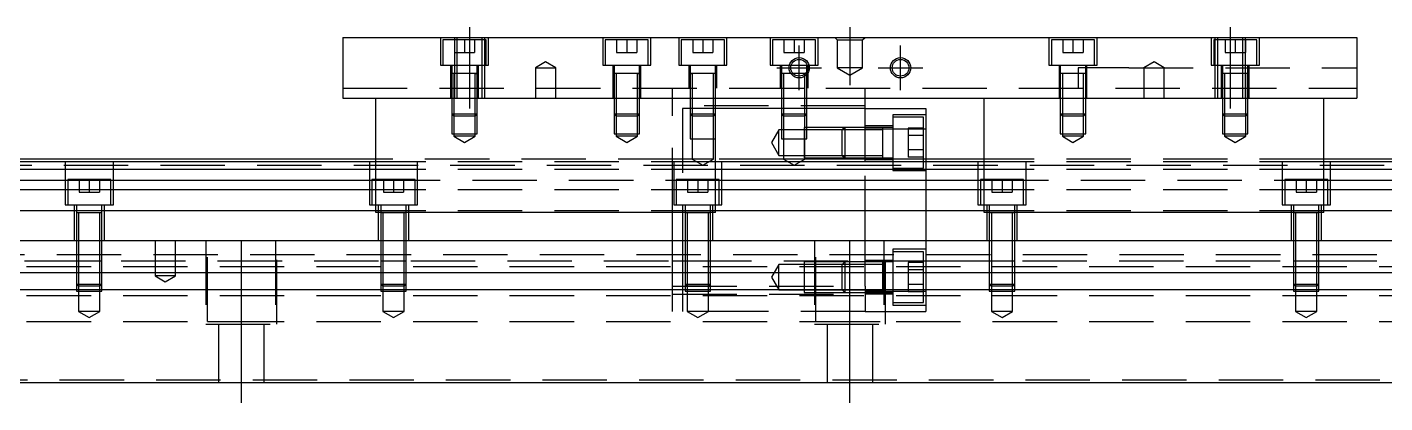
# Model space of a CAD drawing. Extents: x -20 to 1050, y -281 to 102.
# Drawn here: x 247.8 to 515.5, y -243 to -169 of the extents above; entities that cross this region are included whole.
import ezdxf

# ---------------------------------------------------------------- set-up
doc = ezdxf.new("R2010")
doc.units = 0
doc.linetypes.add('CENTER', pattern=[50.8, 31.75, -6.35, 6.35, -6.35])
doc.linetypes.add('DASHED', pattern=[19.05, 12.7, -6.35])
doc.layers.get('0').update_dxf_attribs({"linetype": 'CONTINUOUS'})
doc.layers.add('CENTER', color=1, linetype='CENTER')

msp = doc.modelspace()

# ---------------------------------------------------------------- linework, layer by layer
at = {"color": 7, "linetype": 'CONTINUOUS'}
for p, q in [((310, -170.98), (310, -182.98)), ((310, -170.98), (510, -170.98)), ((510, -170.98), (510, -182.98)), ((401.500006, -178.08), (401.229838, -178.08)), ((310, -182.98), (510, -182.98)), ((316.5, -205.48), (316.5, -182.98)), ((383.5, -205.48), (383.5, -182.98)), ((413, -195.48), (413, -182.98)), ((436.5, -205.48), (436.5, -182.98)), ((503.5, -205.48), (503.5, -182.98)), ((413, -184.98), (425, -184.98)), ((425, -184.98), (425, -195.48)), ((316.5, -194.98), (28, -194.98)), ((436.5, -194.98), (425, -194.98)), ((763, -194.98), (503.5, -194.98)), ((316.5, -195.48), (0, -195.48)), ((316.5, -197.019608), (0, -197.019608)), ((436.5, -195.48), (383.5, -195.48)), ((436.5, -197.019608), (383.5, -197.019608)), ((820, -195.48), (503.5, -195.48)), ((820, -197.019608), (503.5, -197.019608)), ((0, -199.140392), (316.5, -199.140392)), ((383.5, -199.140392), (436.5, -199.140392)), ((503.5, -199.140392), (820, -199.140392)), ((316.5, -201.050532), (0, -201.050532)), ((436.5, -201.050532), (383.5, -201.050532)), ((820, -201.050532), (503.5, -201.050532)), ((316.5, -205.161934), (0, -205.161934)), ((383.5, -205.48), (316.5, -205.48)), ((436.5, -205.161934), (383.5, -205.161934)), ((503.5, -205.48), (436.5, -205.48)), ((820, -205.161934), (503.5, -205.161934)), ((0, -210.98), (820, -210.98)), ((0, -217.28), (820, -217.28)), ((0, -220.68), (820, -220.68)), ((0, -238.98), (820, -238.98))]:
    msp.add_line(p, q, dxfattribs=at)
at = {"color": 3, "linetype": 'DASHED'}
for p, q in [((329.25, -170.98), (329.25, -176.48)), ((332.000006, -170.98), (332.000006, -182.98)), ((332.5, -170.98), (332.5, -182.98)), ((337.5, -182.98), (337.5, -170.98)), ((337.999994, -182.98), (337.999994, -170.98)), ((338.75, -176.48), (338.75, -170.98)), ((361.25, -170.98), (361.25, -176.48)), ((370.75, -176.48), (370.75, -170.98)), ((376.25, -170.98), (376.25, -176.48)), ((385.75, -176.48), (385.75, -170.98)), ((394.25, -170.98), (394.25, -176.48)), ((403.75, -176.48), (403.75, -170.98)), ((407.5, -171.48), (407, -170.98)), ((412.5, -171.48), (413, -170.98)), ((449.25, -170.98), (449.25, -176.48)), ((458.75, -176.48), (458.75, -170.98)), ((481.25, -170.98), (481.25, -176.48)), ((482.000006, -170.98), (482.000006, -182.98)), ((482.5, -170.98), (482.5, -182.98)), ((487.5, -182.98), (487.5, -170.98)), ((487.999994, -182.98), (487.999994, -170.98)), ((490.75, -176.48), (490.75, -170.98)), ((338.25, -171.48), (329.75, -171.48)), ((329.75, -171.48), (329.75, -176.48)), ((332, -171.48), (332, -173.98)), ((332, -173.98), (334, -173.98)), ((334, -171.48), (334, -173.98)), ((334, -173.98), (336, -173.98)), ((336, -171.48), (336, -173.98)), ((338.25, -176.48), (338.25, -171.48)), ((370.25, -171.48), (361.75, -171.48)), ((361.75, -171.48), (361.75, -176.48)), ((364, -171.48), (364, -173.98)), ((364, -173.98), (366, -173.98)), ((366, -171.48), (366, -173.98)), ((366, -173.98), (368, -173.98)), ((368, -171.48), (368, -173.98)), ((370.25, -176.48), (370.25, -171.48)), ((385.25, -171.48), (376.75, -171.48)), ((376.75, -171.48), (376.75, -176.48)), ((379, -171.48), (379, -173.98)), ((379, -173.98), (381, -173.98)), ((381, -171.48), (381, -173.98)), ((381, -173.98), (383, -173.98)), ((383, -171.48), (383, -173.98)), ((385.25, -176.48), (385.25, -171.48)), ((403.25, -171.48), (394.75, -171.48)), ((394.75, -171.48), (394.75, -176.48)), ((397, -171.48), (397, -173.98)), ((397, -173.98), (399, -173.98)), ((399, -171.48), (399, -173.98)), ((399, -173.98), (401, -173.98)), ((401, -171.48), (401, -173.98)), ((403.25, -176.48), (403.25, -171.48)), ((407.5, -171.48), (407.5, -176.98)), ((407.5, -171.48), (412.5, -171.48)), ((412.5, -176.98), (412.5, -171.48)), ((458.25, -171.48), (449.75, -171.48)), ((449.75, -171.48), (449.75, -176.48)), ((452, -171.48), (452, -173.98)), ((452, -173.98), (454, -173.98)), ((454, -171.48), (454, -173.98)), ((454, -173.98), (456, -173.98)), ((456, -171.48), (456, -173.98)), ((458.25, -176.48), (458.25, -171.48)), ((490.25, -171.48), (481.75, -171.48)), ((481.75, -171.48), (481.75, -176.48)), ((484, -171.48), (484, -173.98)), ((484, -173.98), (486, -173.98)), ((486, -171.48), (486, -173.98)), ((486, -173.98), (488, -173.98)), ((488, -171.48), (488, -173.98)), ((490.25, -176.48), (490.25, -171.48)), ((329.25, -176.48), (338.75, -176.48)), ((331.25, -176.48), (331.25, -182.98)), ((331.5, -176.48), (331.5, -178.08)), ((336.5, -178.08), (336.5, -176.48)), ((336.75, -182.98), (336.75, -176.48)), ((350, -175.8253), (348, -176.98)), ((352, -176.98), (350, -175.8253)), ((361.25, -176.48), (370.75, -176.48)), ((363.25, -176.48), (363.25, -182.98)), ((363.5, -176.48), (363.5, -178.08)), ((368.5, -178.08), (368.5, -176.48)), ((368.75, -182.98), (368.75, -176.48)), ((376.25, -176.48), (385.75, -176.48)), ((378.25, -176.48), (378.25, -180.98)), ((378.5, -176.48), (378.5, -178.08)), ((383.5, -178.08), (383.5, -176.48)), ((383.75, -180.98), (383.75, -176.48)), ((394.25, -176.48), (403.75, -176.48)), ((396.25, -176.48), (396.25, -180.98)), ((396.5, -176.48), (396.5, -178.08)), ((401.5, -177.667386), (401.5, -176.48)), ((401.75, -180.98), (401.75, -176.48)), ((449.25, -176.48), (458.75, -176.48)), ((451.25, -176.48), (451.25, -182.98)), ((451.5, -176.48), (451.5, -178.08)), ((456.5, -178.08), (456.5, -176.48)), ((456.75, -182.98), (456.75, -176.48)), ((470, -175.8253), (468, -176.98)), ((472, -176.98), (470, -175.8253)), ((481.25, -176.48), (490.75, -176.48)), ((483.25, -176.48), (483.25, -182.98)), ((483.5, -176.48), (483.5, -178.08)), ((488.5, -178.08), (488.5, -176.48)), ((488.75, -182.98), (488.75, -176.48)), ((331.5, -178.075), (331.5, -178.08)), ((336.5, -178.08), (331.5, -178.08)), ((331.5, -178.08), (331.5, -178.085)), ((331.5, -178.08), (331.5, -182.97998)), ((331.9, -178.08), (331.9, -182.97998)), ((336.1, -182.97998), (336.1, -178.08)), ((336.242602, -178.08), (336.5, -178.08)), ((336.5, -178.08), (336.5, -178.075)), ((336.5, -178.085), (336.5, -178.08)), ((336.5, -182.97998), (336.5, -178.08)), ((348, -176.98), (350, -176.98)), ((348, -176.98), (348, -182.98)), ((350, -176.98), (352, -176.98)), ((352, -182.98), (352, -176.98)), ((363.5, -178.075), (363.5, -178.08)), ((368.5, -178.08), (363.5, -178.08)), ((363.5, -178.08), (363.5, -178.085)), ((363.5, -178.08), (363.5, -182.97998)), ((363.9, -178.08), (363.9, -182.97998)), ((368.1, -182.97998), (368.1, -178.08)), ((368.242602, -178.08), (368.5, -178.08)), ((368.5, -178.08), (368.5, -178.075)), ((368.5, -178.085), (368.5, -178.08)), ((368.5, -182.97998), (368.5, -178.08)), ((378.5, -178.075), (378.5, -178.08)), ((378.5, -178.08), (378.757448, -178.08)), ((383.5, -178.08), (378.5, -178.08)), ((378.5, -178.08), (378.5, -180.97998)), ((378.5, -178.08), (378.5, -178.085)), ((378.9, -178.08), (378.9, -186.48)), ((382.5, -178.075), (382.5, -178.08)), ((382.5, -178.08), (382.5, -178.085)), ((383.1, -186.48), (383.1, -178.08)), ((383.5, -178.08), (383.5, -178.075)), ((383.5, -180.97998), (383.5, -178.08)), ((383.5, -178.085), (383.5, -178.08)), ((396.5, -178.075), (396.5, -178.08)), ((401.5, -178.08), (396.5, -178.08)), ((396.5, -178.08), (396.5, -178.085)), ((396.5, -178.08), (396.5, -180.97998)), ((396.9, -178.08), (396.9, -186.48)), ((401.1, -186.48), (401.1, -178.08)), ((401.242602, -178.08), (401.5, -178.08)), ((401.5, -178.08), (401.5, -177.667386)), ((401.5, -178.08), (401.5, -178.075)), ((401.5, -178.085), (401.5, -178.08)), ((401.5, -178.302876), (401.5, -178.08)), ((401.5, -180.97998), (401.5, -178.302876)), ((412.5, -176.98), (407.5, -176.98)), ((407.5, -176.98), (410, -178.423376)), ((410, -178.423376), (412.5, -176.98)), ((451.5, -178.075), (451.5, -178.08)), ((456.5, -178.08), (451.5, -178.08)), ((451.5, -178.08), (451.5, -178.085)), ((451.5, -178.08), (451.5, -182.97998)), ((451.9, -178.08), (451.9, -186.48)), ((455, -176.98), (455, -180.98)), ((465, -176.98), (455, -176.98)), ((456.1, -186.48), (456.1, -178.08)), ((456.5, -178.08), (456.5, -178.075)), ((456.5, -178.085), (456.5, -178.08)), ((456.5, -182.97998), (456.5, -178.08)), ((465, -176.98), (510, -176.98)), ((468, -176.98), (470, -176.98)), ((468, -176.98), (468, -182.98)), ((470, -176.98), (472, -176.98)), ((472, -182.98), (472, -176.98)), ((483.5, -178.075), (483.5, -178.08)), ((488.5, -178.08), (483.5, -178.08)), ((483.5, -178.08), (483.5, -182.97998)), ((483.5, -178.08), (483.5, -178.085)), ((483.9, -178.08), (483.9, -186.48)), ((488.1, -186.48), (488.1, -178.08)), ((488.5, -178.08), (488.5, -178.075)), ((488.5, -182.97998), (488.5, -178.08)), ((488.5, -178.085), (488.5, -178.08)), ((310, -180.98), (510, -180.98)), ((375, -182.98), (375, -180.98)), ((378.5, -180.98), (378.5, -182.98)), ((378.500006, -180.98), (378.500006, -182.98)), ((383.499994, -182.98), (383.499994, -180.98)), ((383.5, -182.98), (383.5, -180.98)), ((396.5, -180.98), (396.5, -182.98)), ((396.500006, -180.98), (396.500006, -182.98)), ((396.9, -180.98), (401.1, -180.98)), ((401.499994, -182.98), (401.499994, -180.98)), ((401.5, -182.98), (401.5, -180.98)), ((413, -182.98), (413, -180.98)), ((331.5, -182.98), (331.5, -186.08)), ((331.500006, -182.98), (331.500006, -186.080006)), ((331.9, -182.98), (331.9, -186.48)), ((336.1, -186.48), (336.1, -182.98)), ((336.499994, -186.080006), (336.499994, -182.98)), ((336.5, -186.08), (336.5, -182.98)), ((363.5, -182.98), (363.5, -186.08)), ((363.500006, -182.98), (363.500006, -186.080006)), ((363.9, -182.98), (363.9, -186.48)), ((368.1, -186.48), (368.1, -182.98)), ((368.499994, -186.080006), (368.499994, -182.98)), ((368.5, -186.08), (368.5, -182.98)), ((375, -205.48), (375, -182.98)), ((413, -184.48), (375, -184.48)), ((378.5, -182.98), (378.5, -186.08)), ((378.500006, -182.98), (378.500006, -186.080006)), ((383.499994, -186.080006), (383.499994, -182.98)), ((383.5, -186.08), (383.5, -182.98)), ((396.5, -182.98), (396.5, -186.08)), ((396.500006, -182.98), (396.500006, -186.080006)), ((401.499994, -186.080006), (401.499994, -182.98)), ((401.5, -186.08), (401.5, -182.98)), ((451.5, -182.98), (451.5, -186.08)), ((451.500006, -182.98), (451.500006, -186.080006)), ((456.499994, -186.080006), (456.499994, -182.98)), ((456.5, -186.08), (456.5, -182.98)), ((483.5, -182.98), (483.5, -186.08)), ((483.500006, -182.98), (483.500006, -186.080006)), ((488.499994, -186.080006), (488.499994, -182.98)), ((488.5, -186.08), (488.5, -182.98)), ((331.5, -186.08), (336.5, -186.08)), ((331.5, -186.08), (331.9, -186.48)), ((331.500006, -186.08002), (331.500006, -189.98)), ((336.1, -186.48), (331.9, -186.48)), ((331.9, -186.48002), (331.9, -189.98)), ((336.1, -186.48), (336.5, -186.08)), ((336.1, -189.98), (336.1, -186.48002)), ((336.499994, -189.98), (336.499994, -186.08002)), ((363.5, -186.08), (368.5, -186.08)), ((363.5, -186.08), (363.9, -186.48)), ((363.500006, -186.08002), (363.500006, -189.98)), ((368.1, -186.48), (363.9, -186.48)), ((363.9, -186.48002), (363.9, -189.98)), ((368.1, -186.48), (368.5, -186.08)), ((368.1, -189.98), (368.1, -186.48002)), ((368.499994, -189.98), (368.499994, -186.08002)), ((377, -184.98), (377, -203.98)), ((378.5, -184.98), (377, -184.98)), ((378.9, -184.98), (378.5, -184.98)), ((378.5, -186.08), (383.499994, -186.08)), ((378.5, -186.08), (378.9, -186.48)), ((378.500006, -186.08002), (378.500006, -190.98)), ((382.5, -184.98), (378.9, -184.98)), ((382.500006, -186.48), (378.9, -186.48)), ((378.9, -186.48002), (378.9, -190.98)), ((382.9, -184.98), (382.5, -184.98)), ((383.1, -186.48), (382.500006, -186.48)), ((383.1, -184.98), (382.9, -184.98)), ((383.5, -184.98), (383.1, -184.98)), ((383.1, -186.48), (383.5, -186.08)), ((383.1, -190.98), (383.1, -186.48002)), ((383.499994, -186.48), (383.499994, -186.08002)), ((383.499994, -189.98), (383.499994, -186.48)), ((387.1, -184.98), (383.5, -184.98)), ((387.5, -184.98), (387.1, -184.98)), ((396.5, -184.98), (387.5, -184.98)), ((396.9, -184.98), (396.5, -184.98)), ((396.5, -186.08), (401.5, -186.08)), ((396.5, -186.08), (396.9, -186.48)), ((396.500006, -186.08002), (396.500006, -190.98)), ((401.1, -184.98), (396.9, -184.98)), ((401.1, -186.48), (396.9, -186.48)), ((396.9, -186.48002), (396.9, -190.98)), ((401.5, -184.98), (401.1, -184.98)), ((401.1, -186.48), (401.5, -186.08)), ((401.1, -190.98), (401.1, -186.48002)), ((401.499994, -190.98), (401.499994, -186.08002)), ((402.5, -184.98), (401.5, -184.98)), ((413, -184.98), (402.5, -184.98)), ((418.5, -186.23), (418.5, -197.23)), ((425, -186.23), (418.5, -186.23)), ((424.5, -186.73), (418.5, -186.73)), ((424.5, -196.73), (424.5, -186.73)), ((451.5, -186.08), (456.5, -186.08)), ((451.5, -186.08), (451.9, -186.48)), ((451.500006, -186.08002), (451.500006, -189.98)), ((456.1, -186.48), (451.9, -186.48)), ((451.9, -186.48002), (451.9, -189.98)), ((456.1, -186.48), (456.5, -186.08)), ((456.1, -189.98), (456.1, -186.48002)), ((456.499994, -189.98), (456.499994, -186.08002)), ((483.5, -186.08), (488.5, -186.08)), ((483.5, -186.08), (483.9, -186.48)), ((483.500006, -186.08002), (483.500006, -189.98)), ((488.1, -186.48), (483.9, -186.48)), ((483.9, -186.48002), (483.9, -189.98)), ((488.1, -186.48), (488.5, -186.08)), ((488.1, -189.98), (488.1, -186.48002)), ((488.499994, -189.98), (488.499994, -186.08002)), ((331.500006, -189.98), (336.499994, -189.98)), ((331.9, -189.98), (331.9, -190.48)), ((336.1, -190.48), (336.1, -189.98)), ((363.500006, -189.98), (368.499994, -189.98)), ((363.9, -189.98), (363.9, -190.48)), ((368.1, -190.48), (368.1, -189.98)), ((383.499994, -190.98), (383.499994, -189.98)), ((396, -189.23), (394.556624, -191.73)), ((396, -194.23), (396, -189.23)), ((401, -189.23), (396, -189.23)), ((401, -188.730006), (401, -190.848124)), ((401.499994, -188.730006), (401, -188.730006)), ((408.49998, -189.23), (401, -189.23)), ((402.5, -188.730006), (401.499994, -188.730006)), ((408.99998, -188.730006), (402.5, -188.730006)), ((409, -188.73), (408.5, -189.23)), ((408.5, -194.23), (408.5, -189.23)), ((416.5, -189.23), (408.5, -189.23)), ((413, -188.730006), (408.999994, -188.730006)), ((409, -188.73), (409, -194.73)), ((413, -188.73), (409, -188.73)), ((418.5, -188.43), (413, -188.43)), ((413, -188.98), (417.5, -188.98)), ((416.5, -188.73), (413.00002, -188.73)), ((416.5, -188.73), (416.495, -188.73)), ((416.5, -194.73), (416.5, -188.73)), ((416.505, -188.73), (416.5, -188.73)), ((417.5, -188.73), (416.5, -188.73)), ((418.5, -188.73), (417.5, -188.73)), ((417.5, -188.98), (425, -188.98)), ((421.5, -188.843248), (421.5, -190.286624)), ((424.5, -188.843248), (421.5, -188.843248)), ((451.500006, -189.98), (456.499994, -189.98)), ((451.9, -189.98), (451.9, -190.48)), ((456.1, -190.48), (456.1, -189.98)), ((483.500006, -189.98), (488.499994, -189.98)), ((483.9, -189.98), (483.9, -190.48)), ((488.1, -190.48), (488.1, -189.98)), ((336.1, -190.48), (331.9, -190.48)), ((331.9, -190.48), (334, -191.692436)), ((334, -191.692436), (336.1, -190.48)), ((368.1, -190.48), (363.9, -190.48)), ((363.9, -190.48), (366, -191.692436)), ((366, -191.692436), (368.1, -190.48)), ((378.500006, -190.98), (383.499994, -190.98)), ((378.9, -190.98), (378.9, -194.98)), ((383.1, -194.98), (383.1, -190.98)), ((394.556624, -191.73), (396, -194.23)), ((396.500006, -190.98), (401.499994, -190.98)), ((396.9, -190.98), (396.9, -194.98)), ((401, -190.848124), (401, -190.983818)), ((401, -190.983818), (401, -194.729994)), ((401.1, -194.98), (401.1, -190.98)), ((424.5, -190.286624), (421.5, -190.286624)), ((421.5, -190.286624), (421.5, -193.173376)), ((456.1, -190.48), (451.9, -190.48)), ((451.9, -190.48), (454, -191.692436)), ((454, -191.692436), (456.1, -190.48)), ((488.1, -190.48), (483.9, -190.48)), ((483.9, -190.48), (486, -191.692436)), ((486, -191.692436), (488.1, -190.48)), ((377, -194.98), (316.5, -194.98)), ((378.9, -194.98), (377, -194.98)), ((383.1, -194.98), (378.9, -194.98)), ((378.9, -194.98), (381, -196.192436)), ((381, -196.192436), (383.1, -194.98)), ((396.9, -194.98), (383.1, -194.98)), ((396, -194.23), (401, -194.23)), ((401.1, -194.98), (396.9, -194.98)), ((396.9, -194.98), (399, -196.192436)), ((399, -196.192436), (401.1, -194.98)), ((401, -194.23), (408.49998, -194.23)), ((401, -194.729994), (408.99998, -194.729994)), ((413, -194.98), (401.1, -194.98)), ((408.5, -194.23), (416.5, -194.23)), ((408.5, -194.23), (409, -194.73)), ((409, -194.729994), (413, -194.729994)), ((409, -194.73), (413, -194.73)), ((417.5, -194.98), (413, -194.98)), ((413, -195.03), (418.5, -195.03)), ((413.00002, -194.73), (416.5, -194.73)), ((416.495, -194.73), (416.5, -194.73)), ((416.5, -194.73), (416.505, -194.73)), ((416.5, -194.73), (417.5, -194.73)), ((417.5, -194.73), (418.5, -194.73)), ((418.5, -194.98), (417.5, -194.98)), ((425, -194.98), (418.5, -194.98)), ((421.5, -193.173376), (421.5, -194.616752)), ((424.5, -193.173376), (421.5, -193.173376)), ((424.5, -194.616752), (421.5, -194.616752)), ((503.5, -194.98), (436.5, -194.98)), ((763, -196.23), (25, -196.23)), ((255.25, -195.48), (255.25, -203.98)), ((264.75, -203.98), (264.75, -195.48)), ((315.25, -195.48), (315.25, -203.98)), ((383.5, -195.48), (316.5, -195.48)), ((383.5, -197.019608), (316.5, -197.019608)), ((324.75, -203.98), (324.75, -195.48)), ((375.25, -195.48), (375.25, -203.98)), ((384.75, -203.98), (384.75, -195.48)), ((413, -210.98), (413, -195.48)), ((418.5, -196.73), (424.5, -196.73)), ((418.5, -197.23), (425, -197.23)), ((425, -195.48), (425, -205.48)), ((435.25, -195.48), (435.25, -203.98)), ((503.5, -195.48), (436.5, -195.48)), ((503.5, -197.019608), (436.5, -197.019608)), ((444.75, -203.98), (444.75, -195.48)), ((495.25, -195.48), (495.25, -203.98)), ((504.75, -203.98), (504.75, -195.48)), ((264.25, -198.98), (255.75, -198.98)), ((255.75, -198.98), (255.75, -203.98)), ((258, -198.98), (258, -201.48)), ((260, -198.98), (260, -201.48)), ((262, -198.98), (262, -201.48)), ((264.25, -203.98), (264.25, -198.98)), ((324.25, -198.98), (315.75, -198.98)), ((315.75, -198.98), (315.75, -203.98)), ((316.5, -199.140392), (383.5, -199.140392)), ((318, -198.98), (318, -201.48)), ((320, -198.98), (320, -201.48)), ((322, -198.98), (322, -201.48)), ((324.25, -203.98), (324.25, -198.98)), ((384.25, -198.98), (375.75, -198.98)), ((375.75, -198.98), (375.75, -203.98)), ((378, -198.98), (378, -201.48)), ((380, -198.98), (380, -201.48)), ((382, -198.98), (382, -201.48)), ((384.25, -203.98), (384.25, -198.98)), ((444.25, -198.98), (435.75, -198.98)), ((435.75, -198.98), (435.75, -203.98)), ((436.5, -199.140392), (503.5, -199.140392)), ((438, -198.98), (438, -201.48)), ((440, -198.98), (440, -201.48)), ((442, -198.98), (442, -201.48)), ((444.25, -203.98), (444.25, -198.98)), ((504.25, -198.98), (495.75, -198.98)), ((495.75, -198.98), (495.75, -203.98)), ((498, -198.98), (498, -201.48)), ((500, -198.98), (500, -201.48)), ((502, -198.98), (502, -201.48)), ((504.25, -203.98), (504.25, -198.98)), ((258, -201.48), (260, -201.48)), ((260, -201.48), (262, -201.48)), ((383.5, -201.050532), (316.5, -201.050532)), ((318, -201.48), (320, -201.48)), ((320, -201.48), (322, -201.48)), ((378, -201.48), (380, -201.48)), ((380, -201.48), (382, -201.48)), ((503.5, -201.050532), (436.5, -201.050532)), ((438, -201.48), (440, -201.48)), ((440, -201.48), (442, -201.48)), ((498, -201.48), (500, -201.48)), ((500, -201.48), (502, -201.48)), ((255.25, -203.98), (264.75, -203.98)), ((257, -203.98), (257, -210.98)), ((257.5, -203.98), (257.5, -205.58)), ((257.5, -205.575), (257.5, -205.58)), ((262.5, -205.58), (257.5, -205.58)), ((257.5, -205.58), (257.5, -205.585)), ((257.5, -205.58), (257.5, -210.97998)), ((257.9, -205.58), (257.9, -210.97998)), ((262.1, -210.97998), (262.1, -205.58)), ((262.5, -205.58), (262.5, -203.98)), ((262.5, -205.58), (262.5, -205.575)), ((262.5, -205.585), (262.5, -205.58)), ((262.5, -210.97998), (262.5, -205.58)), ((263, -210.98), (263, -203.98)), ((315.25, -203.98), (324.75, -203.98)), ((383.5, -205.161934), (316.5, -205.161934)), ((317, -203.98), (317, -210.98)), ((317.5, -203.98), (317.5, -205.58)), ((317.5, -205.575), (317.5, -205.58)), ((322.5, -205.58), (317.5, -205.58)), ((317.5, -205.58), (317.5, -205.585)), ((317.5, -205.58), (317.5, -210.97998)), ((317.9, -205.58), (317.9, -210.97998)), ((322.1, -210.97998), (322.1, -205.58)), ((322.5, -205.58), (322.5, -203.98)), ((322.5, -205.58), (322.5, -205.575)), ((322.5, -205.585), (322.5, -205.58)), ((322.5, -210.97998), (322.5, -205.58)), ((323, -210.98), (323, -203.98)), ((375, -210.98), (375, -205.48)), ((375.25, -203.98), (384.75, -203.98)), ((377, -203.98), (377, -210.98)), ((377, -203.98), (377, -210.98)), ((377.5, -203.98), (377.5, -205.58)), ((377.5, -205.575), (377.5, -205.58)), ((382.5, -205.58), (377.5, -205.58)), ((377.5, -205.58), (377.5, -205.585)), ((377.5, -205.58), (377.5, -210.97998)), ((377.9, -205.58), (377.9, -210.97998)), ((382.1, -210.97998), (382.1, -205.58)), ((382.5, -205.58), (382.5, -203.98)), ((382.5, -205.58), (382.5, -205.575)), ((382.5, -205.585), (382.5, -205.58)), ((382.5, -210.97998), (382.5, -205.58)), ((383, -210.98), (383, -203.98)), ((425, -205.48), (425, -210.98)), ((435.25, -203.98), (444.75, -203.98)), ((503.5, -205.161934), (436.5, -205.161934)), ((437, -203.98), (437, -210.98)), ((437.5, -203.98), (437.5, -205.58)), ((437.5, -205.575), (437.5, -205.58)), ((442.5, -205.58), (437.5, -205.58)), ((437.5, -205.58), (437.5, -205.585)), ((437.5, -205.58), (437.5, -210.97998)), ((437.9, -205.58), (437.9, -210.97998)), ((442.1, -210.97998), (442.1, -205.58)), ((442.5, -205.58), (442.5, -203.98)), ((442.5, -205.58), (442.5, -205.575)), ((442.5, -205.585), (442.5, -205.58)), ((442.5, -210.97998), (442.5, -205.58)), ((443, -210.98), (443, -203.98)), ((495.25, -203.98), (504.75, -203.98)), ((497, -203.98), (497, -210.98)), ((497.5, -203.98), (497.5, -205.58)), ((497.5, -205.575), (497.5, -205.58)), ((502.5, -205.58), (497.5, -205.58)), ((497.5, -205.58), (497.5, -205.585)), ((497.5, -205.58), (497.5, -210.97998)), ((497.9, -205.58), (497.9, -210.97998)), ((502.1, -210.97998), (502.1, -205.58)), ((502.5, -205.58), (502.5, -203.98)), ((502.5, -205.58), (502.5, -205.575)), ((502.5, -205.585), (502.5, -205.58)), ((502.5, -210.97998), (502.5, -205.58)), ((503, -210.98), (503, -203.98)), ((257.5, -210.98), (257.5, -217.28)), ((257.500006, -210.98), (257.500006, -217.28)), ((257.9, -210.98), (257.9, -217.28)), ((262.1, -217.28), (262.1, -210.98)), ((262.499994, -217.28), (262.499994, -210.98)), ((262.5, -217.28), (262.5, -210.98)), ((273, -210.98), (273, -217.98)), ((277, -217.98), (277, -210.98)), ((283, -210.98), (283, -227.48)), ((283.291796, -226.98), (283.291796, -210.98)), ((296.708204, -210.98), (296.708204, -226.98)), ((297, -227.48), (297, -210.98)), ((317.5, -210.98), (317.5, -217.28)), ((317.500006, -210.98), (317.500006, -217.28)), ((317.9, -210.98), (317.9, -217.28)), ((322.1, -217.28), (322.1, -210.98)), ((322.499994, -217.28), (322.499994, -210.98)), ((322.5, -217.28), (322.5, -210.98)), ((375, -217.28), (375, -210.98)), ((377, -210.98), (377, -217.28)), ((377.5, -210.98), (377.5, -217.28)), ((377.500006, -210.98), (377.500006, -217.28)), ((377.9, -210.98), (377.9, -217.28)), ((382.1, -217.28), (382.1, -210.98)), ((382.499994, -217.28), (382.499994, -210.98)), ((382.5, -217.28), (382.5, -210.98)), ((403, -210.98), (403, -227.48)), ((403.291796, -226.98), (403.291796, -210.98)), ((413, -217.28), (413, -210.98)), ((416.708204, -210.98), (416.708204, -226.98)), ((417, -227.48), (417, -210.98)), ((425, -210.98), (425, -217.28)), ((437.5, -210.98), (437.5, -217.28)), ((437.500006, -210.98), (437.500006, -217.28)), ((437.9, -210.98), (437.9, -217.28)), ((442.1, -217.28), (442.1, -210.98)), ((442.499994, -217.28), (442.499994, -210.98)), ((442.5, -217.28), (442.5, -210.98)), ((497.5, -210.98), (497.5, -217.28)), ((497.500006, -210.98), (497.500006, -217.28)), ((497.9, -210.98), (497.9, -217.28)), ((502.1, -217.28), (502.1, -210.98)), ((502.499994, -217.28), (502.499994, -210.98)), ((502.5, -217.28), (502.5, -210.98)), ((25, -213.73), (763, -213.73)), ((418.5, -212.73), (418.5, -223.73)), ((425, -212.73), (418.5, -212.73)), ((424.5, -213.23), (418.5, -213.23)), ((424.5, -217.28), (424.5, -213.23)), ((0, -216.13), (820, -216.13)), ((56.708204, -214.98), (375, -214.98)), ((257.5, -214.98), (257.9, -214.98)), ((257.9, -214.98), (262.1, -214.98)), ((262.1, -214.98), (262.5, -214.98)), ((317.5, -214.98), (317.9, -214.98)), ((317.9, -214.98), (322.1, -214.98)), ((322.1, -214.98), (322.5, -214.98)), ((375, -214.98), (377, -214.98)), ((377, -214.98), (377.5, -214.98)), ((377.5, -214.98), (377.9, -214.98)), ((377.5, -214.98), (377.9, -214.98)), ((377.9, -214.98), (413, -214.98)), ((377.9, -214.98), (382.1, -214.98)), ((382.1, -214.98), (382.5, -214.98)), ((396, -215.73), (394.556624, -218.23)), ((396, -220.73), (396, -215.73)), ((401, -215.73), (396, -215.73)), ((401, -215.230006), (401, -220.68)), ((408.99998, -215.230006), (401, -215.230006)), ((408.49998, -215.73), (401, -215.73)), ((409, -215.23), (408.5, -215.73)), ((408.5, -220.68), (408.5, -215.73)), ((416.5, -215.73), (408.5, -215.73)), ((409, -215.23), (409, -220.68)), ((413, -215.23), (409, -215.23)), ((413, -215.230006), (409, -215.230006)), ((418.5, -214.93), (413, -214.93)), ((413, -214.98), (418.5, -214.98)), ((416.505, -215.23), (413.00002, -215.23)), ((418.5, -215.23), (416.495, -215.23)), ((416.5, -221.23), (416.5, -215.23)), ((418.5, -214.98), (424.5, -214.98)), ((421.5, -215.343248), (421.5, -216.786624)), ((424.5, -215.343248), (421.5, -215.343248)), ((424.5, -216.786624), (421.5, -216.786624)), ((421.5, -216.786624), (421.5, -219.673376)), ((424.5, -214.98), (425, -214.98)), ((425, -214.98), (737.5, -214.98)), ((437.5, -214.98), (437.9, -214.98)), ((437.9, -214.98), (442.1, -214.98)), ((442.1, -214.98), (442.5, -214.98)), ((497.5, -214.98), (497.9, -214.98)), ((497.9, -214.98), (502.1, -214.98)), ((502.1, -214.98), (502.5, -214.98)), ((257.5, -217.28), (257.5, -219.58)), ((257.500006, -217.28), (257.500006, -219.580006)), ((257.9, -217.28), (257.9, -219.98)), ((262.1, -219.98), (262.1, -217.28)), ((262.499994, -219.580006), (262.499994, -217.28)), ((262.5, -219.58), (262.5, -217.28)), ((277, -217.98), (273, -217.98)), ((273, -217.98), (275, -219.1347)), ((275, -219.1347), (277, -217.98)), ((317.5, -217.28), (317.5, -219.58)), ((317.500006, -217.28), (317.500006, -219.580006)), ((317.9, -217.28), (317.9, -219.98)), ((322.1, -219.98), (322.1, -217.28)), ((322.499994, -219.580006), (322.499994, -217.28)), ((322.5, -219.58), (322.5, -217.28)), ((375, -219.98), (375, -217.28)), ((377, -217.28), (377, -220.68)), ((377.5, -217.28), (377.5, -219.58)), ((377.500006, -217.28), (377.500006, -219.580006)), ((377.9, -217.28), (377.9, -219.98)), ((382.1, -219.98), (382.1, -217.28)), ((382.499994, -219.580006), (382.499994, -217.28)), ((382.5, -219.58), (382.5, -217.28)), ((394.556624, -218.23), (396, -220.73)), ((413, -219.98), (413, -217.28)), ((424.5, -220.68), (424.5, -217.28)), ((425, -217.28), (425, -220.68)), ((437.5, -217.28), (437.5, -219.58)), ((437.500006, -217.28), (437.500006, -219.580006)), ((437.9, -217.28), (437.9, -219.98)), ((442.1, -219.98), (442.1, -217.28)), ((442.499994, -219.580006), (442.499994, -217.28)), ((442.5, -219.58), (442.5, -217.28)), ((497.5, -217.28), (497.5, -219.58)), ((497.500006, -217.28), (497.500006, -219.580006)), ((497.9, -217.28), (497.9, -219.98)), ((502.1, -219.98), (502.1, -217.28)), ((502.499994, -219.580006), (502.499994, -217.28)), ((502.5, -219.58), (502.5, -217.28)), ((0, -221.83), (820, -221.83)), ((257.5, -219.58), (262.5, -219.58)), ((257.5, -219.58), (257.9, -219.98)), ((257.500006, -219.58002), (257.500006, -220.68)), ((257.500006, -220.68), (257.500006, -220.98)), ((257.500006, -220.98), (262.499994, -220.98)), ((262.1, -219.98), (257.9, -219.98)), ((257.9, -219.98002), (257.9, -220.98)), ((257.9, -220.98), (257.9, -224.98)), ((262.1, -219.98), (262.5, -219.58)), ((262.1, -220.98), (262.1, -219.98002)), ((262.1, -224.98), (262.1, -220.98)), ((262.499994, -220.68), (262.499994, -219.58002)), ((262.499994, -220.98), (262.499994, -220.68)), ((317.5, -219.58), (322.5, -219.58)), ((317.5, -219.58), (317.9, -219.98)), ((317.500006, -219.58002), (317.500006, -220.68)), ((317.500006, -220.68), (317.500006, -220.98)), ((317.500006, -220.98), (322.499994, -220.98)), ((322.1, -219.98), (317.9, -219.98)), ((317.9, -219.98002), (317.9, -220.98)), ((317.9, -220.98), (317.9, -224.98)), ((322.1, -219.98), (322.5, -219.58)), ((322.1, -220.98), (322.1, -219.98002)), ((322.1, -224.98), (322.1, -220.98)), ((322.499994, -220.68), (322.499994, -219.58002)), ((322.499994, -220.98), (322.499994, -220.68)), ((375, -220.68), (375, -219.98)), ((375, -219.98), (413, -219.98)), ((375, -224.98), (375, -220.68)), ((375, -221.60077), (413, -221.60077)), ((375, -221.60077), (377, -221.60077)), ((377, -220.68), (377, -224.98)), ((377.5, -219.58), (382.5, -219.58)), ((377.5, -219.58), (377.9, -219.98)), ((377.500006, -219.58002), (377.500006, -220.68)), ((377.500006, -220.68), (377.500006, -220.98)), ((377.500006, -220.98), (382.499994, -220.98)), ((382.1, -219.98), (377.9, -219.98)), ((377.9, -219.98002), (377.9, -220.98)), ((377.9, -220.98), (377.9, -224.98)), ((382.1, -219.98), (382.5, -219.58)), ((382.1, -220.98), (382.1, -219.98002)), ((382.1, -224.98), (382.1, -220.98)), ((382.499994, -220.68), (382.499994, -219.58002)), ((382.499994, -220.98), (382.499994, -220.68)), ((396, -220.73), (401, -220.73)), ((401, -220.68), (401, -221.229994)), ((401, -220.73), (408.49998, -220.73)), ((401, -221.229994), (408.99998, -221.229994)), ((408.5, -220.73), (408.5, -220.68)), ((408.5, -220.73), (416.5, -220.73)), ((408.5, -220.73), (409, -221.23)), ((408.999994, -221.229994), (413, -221.229994)), ((409, -220.68), (409, -221.23)), ((409, -221.23), (413, -221.23)), ((413, -219.98), (413, -220.68)), ((413, -220.68), (413, -224.98)), ((413, -220.98), (425, -220.98)), ((413, -221.53), (418.5, -221.53)), ((413.00002, -221.23), (416.5, -221.23)), ((416.495, -221.23), (416.5, -221.23)), ((416.5, -221.23), (416.505, -221.23)), ((416.5, -221.23), (418.5, -221.23)), ((421.5, -219.673376), (421.5, -221.116752)), ((424.5, -219.673376), (421.5, -219.673376)), ((424.5, -221.116752), (421.5, -221.116752)), ((424.5, -223.23), (424.5, -220.68)), ((425, -220.68), (425, -220.98)), ((425, -220.98), (425, -224.98)), ((437.5, -219.58), (442.5, -219.58)), ((437.5, -219.58), (437.9, -219.98)), ((437.500006, -219.58002), (437.500006, -220.68)), ((437.500006, -220.68), (437.500006, -220.98)), ((437.500006, -220.98), (442.499994, -220.98)), ((442.1, -219.98), (437.9, -219.98)), ((437.9, -219.98002), (437.9, -220.98)), ((437.9, -220.98), (437.9, -224.98)), ((442.1, -219.98), (442.5, -219.58)), ((442.1, -220.98), (442.1, -219.98002)), ((442.1, -224.98), (442.1, -220.98)), ((442.499994, -220.68), (442.499994, -219.58002)), ((442.499994, -220.98), (442.499994, -220.68)), ((497.5, -219.58), (502.5, -219.58)), ((497.5, -219.58), (497.9, -219.98)), ((497.500006, -219.58002), (497.500006, -220.68)), ((497.500006, -220.68), (497.500006, -220.98)), ((497.500006, -220.98), (502.499994, -220.98)), ((502.1, -219.98), (497.9, -219.98)), ((497.9, -219.98002), (497.9, -220.98)), ((497.9, -220.98), (497.9, -224.98)), ((502.1, -219.98), (502.5, -219.58)), ((502.1, -220.98), (502.1, -219.98002)), ((502.1, -224.98), (502.1, -220.98)), ((502.499994, -220.68), (502.499994, -219.58002)), ((502.499994, -220.98), (502.499994, -220.68)), ((418.5, -223.23), (424.5, -223.23)), ((418.5, -223.73), (425, -223.73)), ((0, -226.98), (820, -226.98)), ((262.1, -224.98), (257.9, -224.98)), ((257.9, -224.98), (260, -226.192436)), ((260, -226.192436), (262.1, -224.98)), ((283, -227.48), (297, -227.48)), ((283.291796, -226.98), (296.708204, -226.98)), ((285.5, -227.48), (285.5, -238.98)), ((294.5, -238.98), (294.5, -227.48)), ((322.1, -224.98), (317.9, -224.98)), ((317.9, -224.98), (320, -226.192436)), ((320, -226.192436), (322.1, -224.98)), ((413, -224.98), (375, -224.98)), ((382.1, -224.98), (377.9, -224.98)), ((377.9, -224.98), (380, -226.192436)), ((380, -226.192436), (382.1, -224.98)), ((403, -227.48), (417, -227.48)), ((403.291796, -226.98), (416.708204, -226.98)), ((405.5, -227.48), (405.5, -238.98)), ((413, -224.98), (425, -224.98)), ((414.5, -238.98), (414.5, -227.48)), ((442.1, -224.98), (437.9, -224.98)), ((437.9, -224.98), (440, -226.192436)), ((440, -226.192436), (442.1, -224.98)), ((502.1, -224.98), (497.9, -224.98)), ((497.9, -224.98), (500, -226.192436)), ((500, -226.192436), (502.1, -224.98)), ((6.499992, -238.48), (820, -238.48))]:
    msp.add_line(p, q, dxfattribs=at)
at = {"color": 3, "linetype": 'CONTINUOUS'}
for centre in [(400, -176.98), (420, -176.98)]:
    msp.add_circle(centre, 2, dxfattribs=at)
at = {"color": 7, "linetype": 'CONTINUOUS'}
for centre in [(400, -176.98), (420, -176.98)]:
    msp.add_circle(centre, 1.65, dxfattribs=at)
at = {"layer": 'CENTER', "color": 1, "linetype": 'CENTER'}
for p, q in [((335, -168.98), (335, -184.98)), ((410, -168.98), (410, -180.423376)), ((485, -168.98), (485, -184.98)), ((400, -181.38), (400, -172.58)), ((420, -181.38), (420, -172.58)), ((395.6, -176.98), (404.4, -176.98)), ((415.6, -176.98), (424.4, -176.98)), ((290, -242.98), (290, -208.98)), ((410, -242.98), (410, -208.98))]:
    msp.add_line(p, q, dxfattribs=at)

doc.saveas('drawing.dxf')
